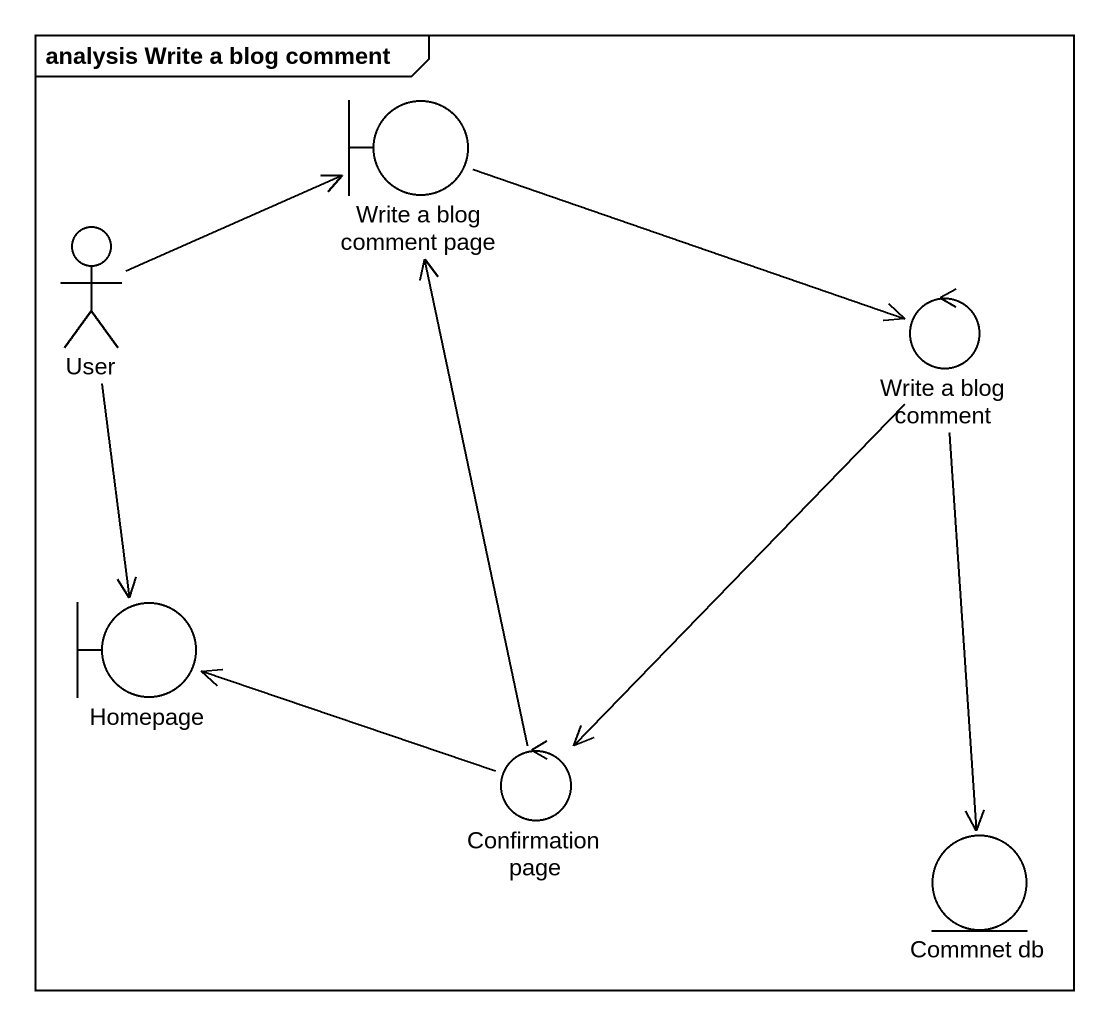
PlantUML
@startuml
mainframe analysis Write a blog comment
boundary "Write a blog comment page" as Write_a_blog_comment_page
actor User
control "Write a blog comment" as Write_a_blog_comment
boundary Homepage
control "Confirmation page" as Confirmation_page
entity "Commnet db" as Commnet_db
Write_a_blog_comment_page -right-> Write_a_blog_comment
User -right-> Write_a_blog_comment_page
User --> Homepage
Write_a_blog_comment --> Confirmation_page
Write_a_blog_comment --> Commnet_db
Confirmation_page -up-> Write_a_blog_comment_page
Confirmation_page -left-> Homepage
@enduml
